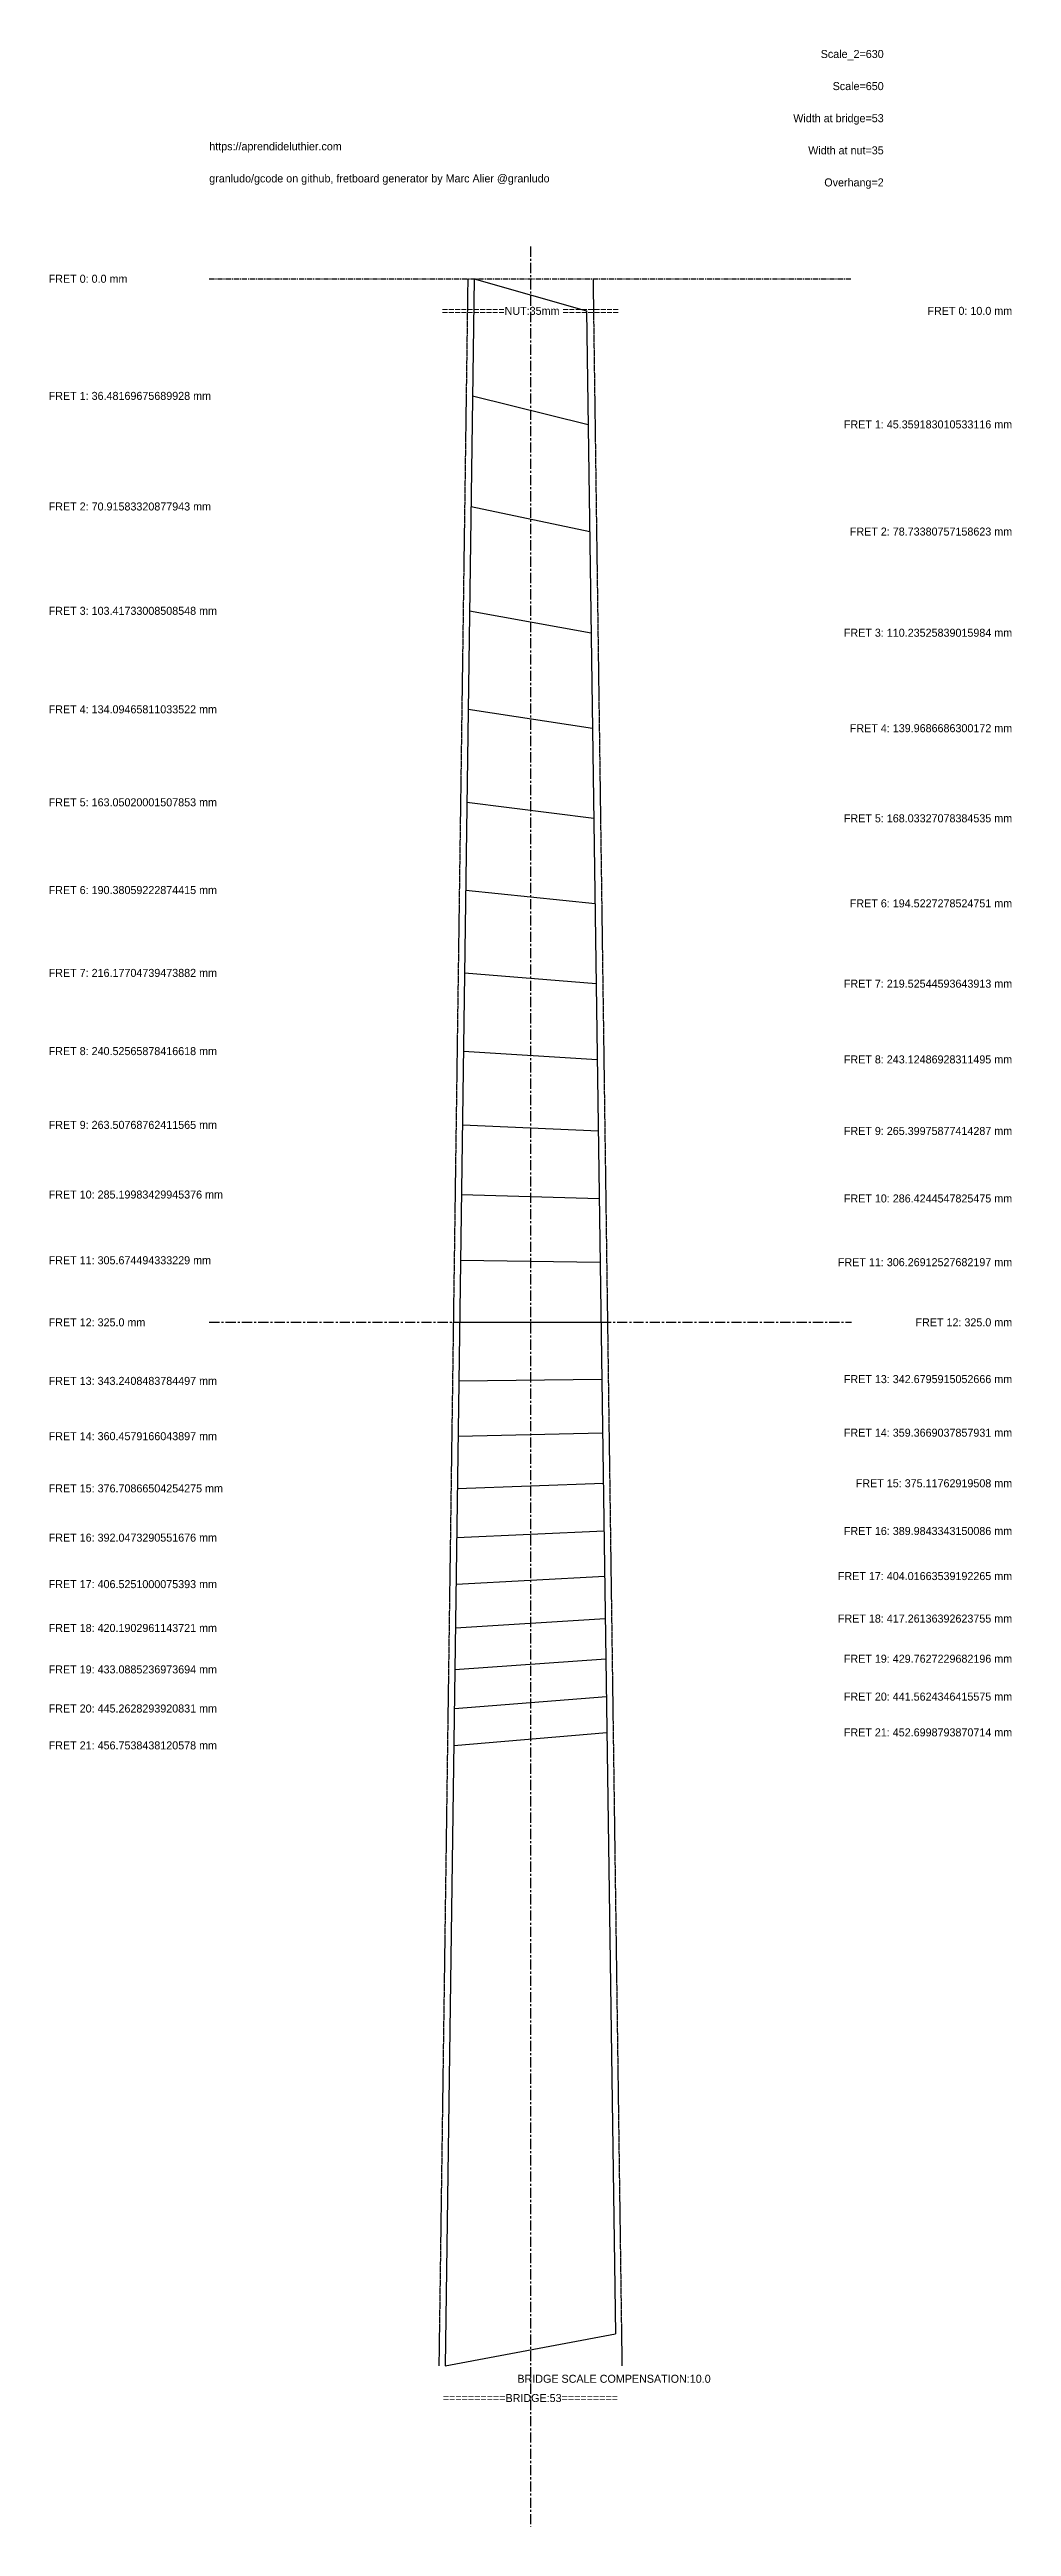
# Model space of a CAD drawing. Header units: millimetres. Extents: x -150 to 150, y 50 to 821.
import ezdxf
from ezdxf.enums import TextEntityAlignment as Align

# ---------------------------------------------------------------- set-up
doc = ezdxf.new("R2010")
doc.units = ezdxf.units.MM
for name, pattern in [('CENTER', [5.08, 3.175, -0.635, 0.635, -0.635]), ('CENTER2', [2.541, 1.587, -0.318, 0.318, -0.318]), ('DASHED2', [0.762, 0.635, -0.127])]:
    doc.linetypes.add(name, pattern=pattern)

msp = doc.modelspace()

# ---------------------------------------------------------------- linework, layer by layer
at = {"linetype": 'CENTER'}
for p, q in [((0, 760), (0, 50)), ((-100, 425), (100, 425))]:
    msp.add_line(p, q, dxfattribs=at)
at = {"linetype": 'CENTER2'}
msp.add_line((-100, 750), (100, 750), dxfattribs=at)
at = {"linetype": 'DASHED2'}
for p, q in [((-19.5, 750), (-28.5, 100)), ((19.5, 750), (28.5, 100))]:
    msp.add_line(p, q, dxfattribs=at)
for p, q in [((-17.5, 750), (-26.5, 100)), ((-17.5, 750), (17.5, 740)), ((17.5, 740), (26.5, 110)), ((-18.01, 713.52), (18.01, 704.64)), ((-18.48, 679.08), (18.48, 671.27)), ((-18.93, 646.58), (18.93, 639.76)), ((-19.36, 615.91), (19.36, 610.03)), ((-19.76, 586.95), (19.76, 581.97)), ((-20.14, 559.62), (20.14, 555.48)), ((-20.49, 533.82), (20.49, 530.47)), ((-20.83, 509.47), (20.83, 506.88)), ((-21.15, 486.49), (21.15, 484.6)), ((-21.45, 464.8), (21.45, 463.58)), ((-21.73, 444.33), (21.73, 443.73)), ((-22, 425), (22, 425)), ((-22.25, 406.76), (22.25, 407.32)), ((-22.49, 389.54), (22.49, 390.63)), ((-22.72, 373.29), (22.72, 374.88)), ((-22.93, 357.95), (22.93, 360.02)), ((-23.13, 343.47), (23.13, 345.98)), ((-23.32, 329.81), (23.32, 332.74)), ((-23.5, 316.91), (23.5, 320.24)), ((-23.67, 304.74), (23.67, 308.44)), ((-23.82, 293.25), (23.82, 297.3)), ((-26.5, 100), (26.5, 110))]:
    msp.add_line(p, q)

# ---------------------------------------------------------------- texts
for s, p in [('Scale_2=630', (110, 820)), ('Scale=650', (110, 810)), ('Width at bridge=53', (110, 800)), ('Width at nut=35', (110, 790)), ('Overhang=2', (110, 780)), ('FRET 0: 10.0 mm', (150, 740)), ('FRET 1: 45.359183010533116 mm', (150, 704.64)), ('FRET 2: 78.73380757158623 mm', (150, 671.27)), ('FRET 3: 110.23525839015984 mm', (150, 639.76)), ('FRET 4: 139.9686686300172 mm', (150, 610.03)), ('FRET 5: 168.03327078384535 mm', (150, 581.97)), ('FRET 6: 194.5227278524751 mm', (150, 555.48)), ('FRET 7: 219.52544593643913 mm', (150, 530.47)), ('FRET 8: 243.12486928311495 mm', (150, 506.88)), ('FRET 9: 265.39975877414287 mm', (150, 484.6)), ('FRET 10: 286.4244547825475 mm', (150, 463.58)), ('FRET 11: 306.26912527682197 mm', (150, 443.73)), ('FRET 12: 325.0 mm', (150, 425)), ('FRET 13: 342.6795915052666 mm', (150, 407.32)), ('FRET 14: 359.3669037857931 mm', (150, 390.63)), ('FRET 15: 375.11762919508 mm', (150, 374.88)), ('FRET 16: 389.9843343150086 mm', (150, 360.02)), ('FRET 17: 404.01663539192265 mm', (150, 345.98)), ('FRET 18: 417.26136392623755 mm', (150, 332.74)), ('FRET 19: 429.7627229682196 mm', (150, 320.24)), ('FRET 20: 441.5624346415575 mm', (150, 308.44)), ('FRET 21: 452.6998793870714 mm', (150, 297.3))]:
    msp.add_text(s, height=2.5).set_placement(p, align=Align.MIDDLE_RIGHT)
for s, p in [('https://aprendideluthier.com', (-100, 790)), ('granludo/gcode on github, fretboard generator by Marc Alier @granludo', (-100, 780))]:
    msp.add_text(s, height=2.5).set_placement(p)
for s, p in [('FRET 0: 0.0 mm', (-150, 750)), ('FRET 1: 36.48169675689928 mm', (-150, 713.52)), ('FRET 2: 70.91583320877943 mm', (-150, 679.08)), ('FRET 3: 103.41733008508548 mm', (-150, 646.58)), ('FRET 4: 134.09465811033522 mm', (-150, 615.91)), ('FRET 5: 163.05020001507853 mm', (-150, 586.95)), ('FRET 6: 190.38059222874415 mm', (-150, 559.62)), ('FRET 7: 216.17704739473882 mm', (-150, 533.82)), ('FRET 8: 240.52565878416618 mm', (-150, 509.47)), ('FRET 9: 263.50768762411565 mm', (-150, 486.49)), ('FRET 10: 285.19983429945376 mm', (-150, 464.8)), ('FRET 11: 305.674494333229 mm', (-150, 444.33)), ('FRET 12: 325.0 mm', (-150, 425)), ('FRET 13: 343.2408483784497 mm', (-150, 406.76)), ('FRET 14: 360.4579166043897 mm', (-150, 389.54)), ('FRET 15: 376.70866504254275 mm', (-150, 373.29)), ('FRET 16: 392.0473290551676 mm', (-150, 357.95)), ('FRET 17: 406.5251000075393 mm', (-150, 343.47)), ('FRET 18: 420.1902961143721 mm', (-150, 329.81)), ('FRET 19: 433.0885236973694 mm', (-150, 316.91)), ('FRET 20: 445.2628293920831 mm', (-150, 304.74)), ('FRET 21: 456.7538438120578 mm', (-150, 293.25))]:
    msp.add_text(s, height=2.5).set_placement(p, align=Align.MIDDLE_LEFT)
for s, p in [('==========NUT:35mm =========', (0, 740)), ('BRIDGE SCALE COMPENSATION:10.0 ', (26.5, 96)), ('BRIDGE SCALE COMPENSATION:10.0 ', (26.5, 96)), ('==========BRIDGE:53=========', (0, 90))]:
    msp.add_text(s, height=2.5).set_placement(p, align=Align.MIDDLE_CENTER)

doc.saveas('drawing.dxf')
